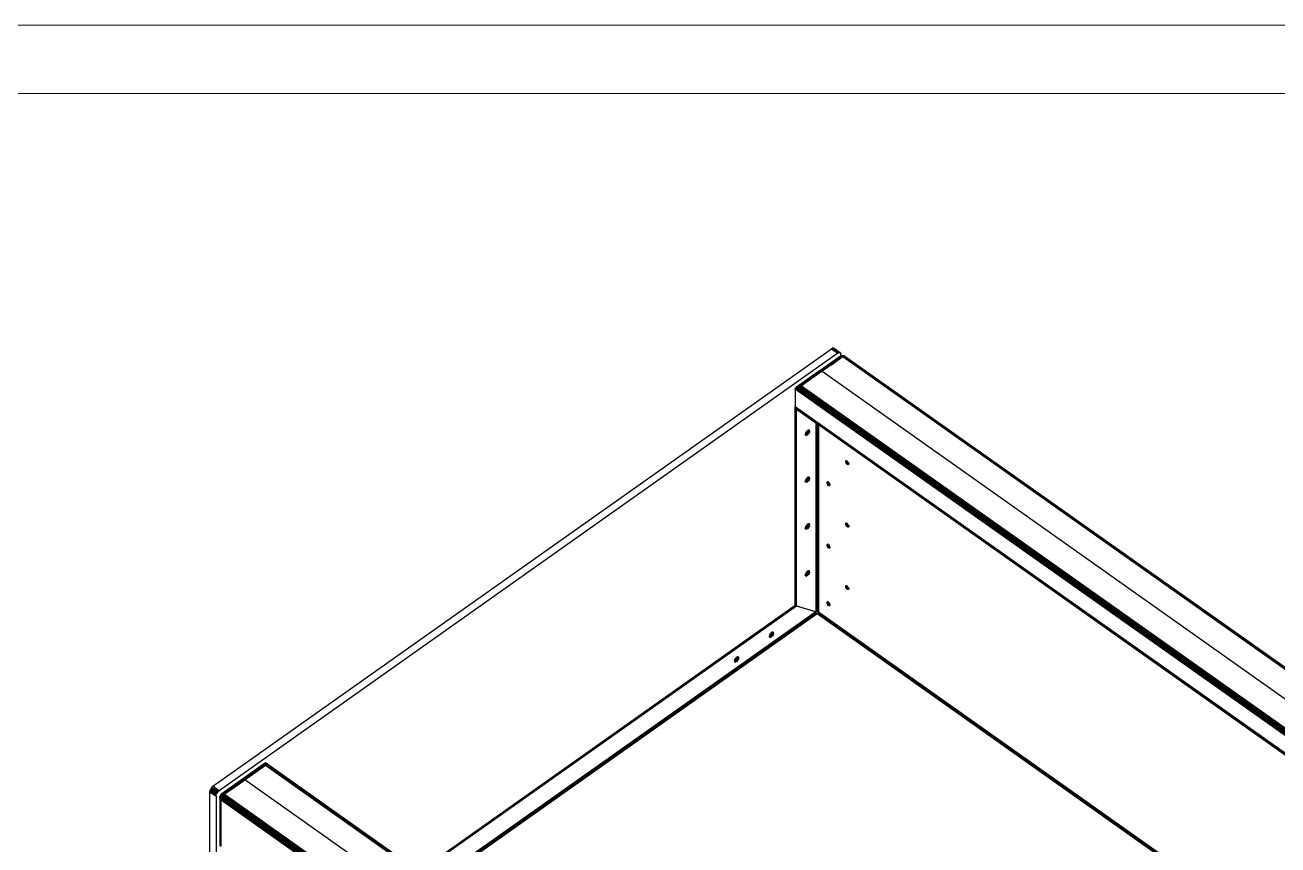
# Model space of a CAD drawing. Header units: inches. Extents: x 12 to 4609, y 5 to 3256.
# Drawn here: x 2310 to 3728, y 2328 to 3256 of the extents above; entities that cross this region are included whole.
import ezdxf

# ---------------------------------------------------------------- set-up
doc = ezdxf.new("R2010")
doc.units = ezdxf.units.IN
doc.header["$MEASUREMENT"] = 0
doc.layers.add('tabelka', color=155, linetype='Continuous')

msp = doc.modelspace()

# ---------------------------------------------------------------- linework, layer by layer
for p, q in [((2523.1, 2394.6), (3223.1, 2889.6)), ((3230.2, 2884.6), (2530.2, 2389.6)), ((3209.5, 2864.5), (3232.9, 2881)), ((3233.9, 2881.3), (3210, 2864.8)), ((3233.5, 2881.3), (3210, 2864.8)), ((3210, 2864.8), (3232.9, 2881)), ((3210.8, 2864.8), (3233.9, 2881.3)), ((3234.4, 2881.3), (3210.8, 2864.8)), ((3234.9, 2881.1), (3210.8, 2864.8)), ((3211.6, 2864.6), (3234.9, 2881.1)), ((3235.4, 2880.9), (3211.6, 2864.6)), ((3224.2, 2890.2), (3223.1, 2889.6)), ((3223.1, 2889.6), (3230.2, 2884.6)), ((3225.2, 2890.3), (3224.2, 2890.2)), ((3231.3, 2885.2), (3224.2, 2890.2)), ((3224.2, 2872.3), (3235.4, 2880.9)), ((3235.9, 2880.6), (3224.2, 2872.3)), ((3226, 2890.1), (3225.2, 2890.3)), ((3232.3, 2885.3), (3225.2, 2890.3)), ((3233.1, 2885.1), (3226, 2890.1)), ((3230.2, 2884.6), (3231.3, 2885.2)), ((3231.3, 2885.2), (3232.3, 2885.3)), ((3232.3, 2885.3), (3233.1, 2885.1)), ((3232.9, 2881), (3233.2, 2881.2)), ((3233.1, 2885.1), (3233.6, 2884.5)), ((3233.2, 2881.2), (3233.3, 2881.3)), ((3233.2, 2881.2), (3233.5, 2881.3)), ((3233.2, 2881.2), (3233.2, 2881.2)), ((3233.3, 2881.3), (3233.4, 2881.3)), ((3233.4, 2881.3), (3233.7, 2881.5)), ((3233.4, 2881.3), (3233.7, 2881.4)), ((3233.5, 2881.3), (3233.7, 2881.4)), ((3233.5, 2881.3), (3233.7, 2881.4)), ((3233.5, 2881.3), (3233.7, 2881.3)), ((3233.6, 2884.5), (3233.7, 2883.5)), ((3233.7, 2881.5), (3233.7, 2883.5)), ((3233.7, 2881.5), (3234, 2881.6)), ((3233.7, 2881.5), (3233.8, 2881.6)), ((3233.7, 2881.4), (3233.7, 2881.5)), ((3233.7, 2881.4), (3233.7, 2881.5)), ((3233.7, 2881.5), (3234, 2881.5)), ((3233.7, 2881.5), (3233.7, 2881.4)), ((3233.7, 2881.4), (3234, 2881.5)), ((3233.7, 2881.3), (3233.7, 2881.4)), ((3233.7, 2881.3), (3233.8, 2881.3)), ((3233.8, 2881.6), (3234.3, 2881.8)), ((3233.8, 2881.6), (3234, 2881.6)), ((3233.8, 2881.3), (3234, 2881.5)), ((3233.8, 2881.3), (3233.9, 2881.3)), ((3233.9, 2881.3), (3234.2, 2881.5)), ((3234.2, 2881.4), (3233.9, 2881.3)), ((3233.9, 2881.3), (3234.1, 2881.3)), ((3234, 2881.6), (3234.4, 2881.7)), ((3234, 2881.5), (3234.4, 2881.7)), ((3234, 2881.5), (3234.2, 2881.5)), ((3234, 2881.5), (3234, 2881.5)), ((3234.1, 2881.3), (3234.2, 2881.4)), ((3234.1, 2881.3), (3234.4, 2881.3)), ((3234.2, 2881.5), (3234.5, 2881.7)), ((3234.4, 2881.4), (3234.2, 2881.4)), ((3234.3, 2881.8), (3235, 2881.9)), ((3234.4, 2881.7), (3234.5, 2881.7)), ((3235.1, 2881.6), (3234.4, 2881.4)), ((3234.4, 2881.4), (3234.6, 2881.3)), ((3234.4, 2881.3), (3234.6, 2881.3)), ((3234.4, 2881.3), (3234.7, 2881.2)), ((3234.5, 2881.7), (3235, 2881.9)), ((3234.5, 2881.7), (3235.1, 2881.6)), ((3234.6, 2881.4), (3235.1, 2881.6)), ((3234.6, 2881.4), (3235.1, 2881.5)), ((3234.6, 2881.3), (3234.6, 2881.4)), ((3234.6, 2881.3), (3234.7, 2881.2)), ((3234.7, 2881.2), (3234.8, 2881.1)), ((3234.8, 2881.1), (3234.9, 2881.2)), ((3234.8, 2881.1), (3234.9, 2881.1)), ((3234.9, 2881.2), (3235.1, 2881.5)), ((3234.9, 2881.1), (3235.7, 2881.3)), ((3234.9, 2881.1), (3234.9, 2881.2)), ((3234.9, 2881.1), (3235.3, 2880.9)), ((3235, 2881.9), (3235.5, 2882)), ((3235, 2881.9), (3235.8, 2881.9)), ((3235.1, 2881.6), (3235.8, 2881.9)), ((3235.1, 2881.6), (3235.8, 2881.4)), ((3235.1, 2881.5), (3235.1, 2881.6)), ((3235.4, 2880.9), (3235.3, 2880.9)), ((3235.3, 2880.9), (3235.4, 2880.9)), ((3235.7, 2881.2), (3235.4, 2880.9)), ((3235.4, 2880.9), (3236.4, 2880.9)), ((3235.4, 2880.9), (3235.9, 2880.6)), ((3235.4, 2880.9), (3235.4, 2880.9)), ((3235.5, 2882), (3236.3, 2882)), ((3235.7, 2881.3), (3235.8, 2881.4)), ((3235.8, 2881.4), (3235.7, 2881.2)), ((3235.7, 2881.3), (3235.7, 2881.2)), ((3235.8, 2881.9), (3236.3, 2882)), ((3235.8, 2881.9), (3236.5, 2881.6)), ((3235.8, 2881.4), (3236.5, 2881.6)), ((3235.8, 2881.4), (3236.7, 2881.1)), ((3235.8, 2881.4), (3236.2, 2881)), ((3236.4, 2880.9), (3235.9, 2880.6)), ((3917.9, 2398.3), (3235.9, 2880.6)), ((3236.7, 2881), (3236.2, 2881)), ((3236.2, 2881), (3236.4, 2880.9)), ((3236.3, 2882), (3236.8, 2881.9)), ((3236.3, 2882), (3237.1, 2881.8)), ((3236.7, 2881), (3236.4, 2880.9)), ((3236.4, 2880.9), (3918.4, 2398.6)), ((3236.5, 2881.6), (3237.1, 2881.8)), ((3236.5, 2881.6), (3237.3, 2881.3)), ((3236.5, 2881.6), (3236.9, 2881.1)), ((3236.7, 2881.1), (3236.8, 2881.1)), ((3236.7, 2881.1), (3236.9, 2881.1)), ((3236.8, 2881.1), (3236.7, 2881)), ((3236.8, 2881.9), (3237.6, 2881.7)), ((3236.9, 2881.1), (3236.8, 2881.1)), ((3237.3, 2881.3), (3236.9, 2881.1)), ((3918.9, 2398.9), (3236.9, 2881.1)), ((3237.1, 2881.8), (3237.6, 2881.7)), ((3237.1, 2881.8), (3237.1, 2881.7)), ((3237.1, 2881.7), (3237.2, 2881.7)), ((3237.3, 2881.4), (3237.1, 2881.7)), ((3237.2, 2881.7), (3237.3, 2881.6)), ((3237.3, 2881.6), (3237.5, 2881.4)), ((3237.3, 2881.6), (3237.8, 2881.3)), ((3237.3, 2881.4), (3237.5, 2881.4)), ((3237.3, 2881.3), (3237.3, 2881.4)), ((3237.3, 2881.3), (3919.3, 2399)), ((3237.5, 2881.3), (3237.3, 2881.3)), ((3237.5, 2881.4), (3237.5, 2881.3)), ((3237.5, 2881.4), (3237.6, 2881.3)), ((3237.6, 2881.3), (3237.5, 2881.3)), ((3237.6, 2881.7), (3238.1, 2881.5)), ((3237.8, 2881.3), (3237.6, 2881.7)), ((3238.2, 2881.3), (3237.6, 2881.7)), ((3237.8, 2881.3), (3237.6, 2881.3)), ((3238.2, 2881.3), (3237.8, 2881.3)), ((3237.8, 2881.3), (3919.8, 2399.1)), ((3238.1, 2881.5), (3238.5, 2881.2)), ((3238.5, 2881.2), (3238.2, 2881.3)), ((3238.2, 2881.3), (3920.2, 2399.1)), ((3238.8, 2881), (3238.5, 2881.2)), ((3238.8, 2881), (3920.5, 2399)), ((3183.7, 2846.2), (3210, 2864.8)), ((3209.5, 2864.5), (3183.7, 2846.2)), ((3184.1, 2846.5), (3210, 2864.8)), ((3210, 2864.8), (3184.6, 2846.7)), ((3185, 2846.9), (3210, 2864.8)), ((3210.8, 2864.8), (3185, 2846.9)), ((3185.5, 2847), (3210.8, 2864.8)), ((3186.4, 2847.3), (3210.8, 2864.8)), ((3211.6, 2864.6), (3186.4, 2847.3)), ((3187.3, 2847.4), (3211.6, 2864.6)), ((3188.3, 2847.5), (3211.6, 2864.6)), ((3209.5, 2864.5), (3210, 2864.8)), ((3210, 2864.8), (3210.8, 2864.8)), ((3210.8, 2864.8), (3211.6, 2864.6)), ((3224.2, 2872.3), (3211.6, 2864.6)), ((3211.6, 2864.6), (3212.5, 2864.1)), ((3224.2, 2872.3), (3212.5, 2864.1)), ((3212.5, 2864.1), (3188.3, 2847.5)), ((3212.5, 2864.1), (3189.2, 2847.6)), ((3212.5, 2864.1), (3894.5, 2381.8)), ((3182.1, 2844.3), (3182.2, 2844.6)), ((3182.1, 2844), (3182.1, 2844.3)), ((3182.1, 2844.3), (3870.7, 2357.4)), ((3870.5, 2357.3), (3182.1, 2844)), ((3182.1, 2844), (3182.1, 2824.2)), ((3182.2, 2844.6), (3182.3, 2844.8)), ((3182.2, 2844.6), (3870.9, 2357.6)), ((3182.3, 2844.8), (3182.4, 2845)), ((3182.3, 2844.8), (3871.1, 2357.7)), ((3182.4, 2845), (3182.5, 2845.1)), ((3182.4, 2845), (3871.2, 2357.9)), ((3182.5, 2845.1), (3182.6, 2845.3)), ((3182.5, 2845.1), (3871.2, 2358.1)), ((3182.6, 2845.3), (3182.8, 2845.5)), ((3182.6, 2845.3), (3871.2, 2358.3)), ((3182.8, 2845.5), (3183, 2845.7)), ((3182.8, 2845.5), (3871.2, 2358.7)), ((3183, 2845.7), (3183.2, 2845.9)), ((3183, 2845.7), (3871.2, 2359.1)), ((3183.2, 2845.9), (3183.4, 2846.1)), ((3871.2, 2359.4), (3183.2, 2845.9)), ((3183.4, 2846.1), (3183.7, 2846.2)), ((3183.4, 2846.1), (3871.2, 2359.8)), ((3183.7, 2846.2), (3184.1, 2846.5)), ((3183.7, 2846.2), (3871.2, 2360.1)), ((3184.1, 2846.5), (3184.6, 2846.7)), ((3184.1, 2846.5), (3871.2, 2360.6)), ((3184.6, 2846.7), (3185, 2846.9)), ((3184.6, 2846.7), (3871.2, 2361.2)), ((3185, 2846.9), (3185.5, 2847)), ((3185, 2846.9), (3871.2, 2361.7)), ((3185.5, 2847), (3186.4, 2847.3)), ((3185.5, 2847), (3871.2, 2362.2)), ((3186.4, 2847.3), (3187.3, 2847.4)), ((3186.4, 2847.3), (3871.2, 2363.1)), ((3187.3, 2847.4), (3188.3, 2847.5)), ((3187.3, 2847.4), (3871.2, 2363.9)), ((3188.3, 2847.5), (3189.2, 2847.6)), ((3871.2, 2364.6), (3188.3, 2847.5)), ((3189.2, 2847.6), (3871.2, 2365.3)), ((3182.1, 2824.2), (3856.5, 2347.4)), ((3182.1, 2823.9), (3182.1, 2824.2)), ((3856.3, 2347.3), (3182.1, 2823.9)), ((3182.2, 2823.7), (3182.1, 2823.9)), ((3182.1, 2822.3), (3182.1, 2823.7)), ((3182.1, 2823.7), (3182.2, 2823.7)), ((3182.2, 2823.6), (3182.1, 2823.7)), ((3182.1, 2822.3), (3182.2, 2822.2)), ((3182.1, 2599.7), (3182.1, 2822.2)), ((3183.5, 2821.2), (3182.1, 2822.2)), ((3182.1, 2822.2), (3182.2, 2822.2)), ((3182.2, 2823.7), (3856.1, 2347.1)), ((3182.2, 2823.7), (3182.2, 2823.7)), ((3182.2, 2823.6), (3182.2, 2823.7)), ((3182.3, 2823.5), (3182.2, 2823.6)), ((3182.2, 2822.2), (3183.6, 2821.2)), ((3182.4, 2823.3), (3182.3, 2823.5)), ((3182.3, 2823.5), (3856, 2347.1)), ((3182.5, 2823.1), (3182.4, 2823.3)), ((3182.4, 2823.3), (3855.9, 2347)), ((3182.6, 2823), (3182.5, 2823.1)), ((3182.5, 2823.1), (3855.9, 2347)), ((3182.8, 2822.7), (3182.6, 2823)), ((3855.8, 2346.9), (3182.6, 2823)), ((3183, 2822.5), (3182.8, 2822.7)), ((3855.7, 2346.9), (3182.8, 2822.7)), ((3183.2, 2822.3), (3183, 2822.5)), ((3183.4, 2822.2), (3183.2, 2822.3)), ((3183.6, 2822), (3183.4, 2822.2)), ((3855.7, 2346.8), (3183.6, 2822)), ((3183.6, 2822), (3855.7, 2346.8)), ((3183.5, 2598.7), (3183.5, 2821.2)), ((3183.6, 2821.2), (3183.5, 2821.2)), ((3183.6, 2821.2), (3205.5, 2805.8)), ((3193.6, 2793.8), (3193.4, 2792.8)), ((3194, 2794.8), (3193.6, 2793.8)), ((3194.7, 2795.9), (3194, 2794.8)), ((3194.1, 2792.9), (3194.9, 2793.5)), ((3195.5, 2796.7), (3194.7, 2795.9)), ((3194.9, 2793.5), (3195.7, 2794.3)), ((3194.9, 2793.5), (3196.3, 2792.5)), ((3196.3, 2797.3), (3195.5, 2796.7)), ((3195.7, 2794.3), (3196.4, 2795.3)), ((3195.7, 2794.3), (3197.1, 2793.3)), ((3196.9, 2797.5), (3196.3, 2797.3)), ((3196.4, 2795.3), (3196.8, 2796.4)), ((3197.8, 2794.3), (3196.4, 2795.3)), ((3196.8, 2796.4), (3197, 2797.3)), ((3198.2, 2795.4), (3196.8, 2796.4)), ((3197.1, 2797.6), (3196.9, 2797.5)), ((3197, 2797.3), (3196.9, 2797.5)), ((3197, 2797.3), (3198.4, 2796.3)), ((3197.6, 2797.6), (3197.1, 2797.6)), ((3197.8, 2794.3), (3197.1, 2793.3)), ((3197.6, 2797.6), (3198.2, 2797.1)), ((3197.8, 2797.5), (3197.6, 2797.6)), ((3198.2, 2797.1), (3197.8, 2797.5)), ((3198.2, 2795.4), (3197.8, 2794.3)), ((3198.4, 2796.3), (3198.2, 2797.1)), ((3198.4, 2796.3), (3198.2, 2795.4)), ((3205.5, 2805.8), (3205.5, 2593.8)), ((3205.5, 2805.8), (3205.8, 2805.6)), ((3205.8, 2805.6), (3205.8, 2593.9)), ((3205.8, 2805.6), (3206.1, 2805.3)), ((3206.1, 2594), (3206.1, 2805.3)), ((3206.1, 2805.3), (3206.5, 2805)), ((3206.5, 2805), (3206.5, 2594)), ((3206.5, 2805), (3206.9, 2804.8)), ((3206.9, 2804.8), (3206.9, 2594)), ((3206.9, 2804.8), (3207.3, 2804.5)), ((3207.3, 2594), (3207.3, 2804.5)), ((3207.3, 2804.5), (3207.6, 2804.2)), ((3207.6, 2804.2), (3207.6, 2593.9)), ((3207.6, 2804.2), (3208, 2804)), ((3208, 2593.9), (3208, 2804)), ((3208, 2804), (3208.3, 2803.8)), ((3208.3, 2803.8), (3855.1, 2346.4)), ((3208.3, 2803.8), (3208.3, 2593.8)), ((3193.5, 2792.6), (3193.4, 2792.8)), ((3193.5, 2792.6), (3194.1, 2792.9)), ((3193.5, 2792.4), (3193.5, 2792.6)), ((3193.5, 2792.4), (3194.7, 2791.6)), ((3193.6, 2792.1), (3193.5, 2792.4)), ((3194, 2791.7), (3193.6, 2792.1)), ((3194.7, 2791.6), (3194, 2791.7)), ((3194.1, 2792.9), (3195.5, 2791.9)), ((3195.5, 2791.9), (3194.7, 2791.6)), ((3196.3, 2792.5), (3195.5, 2791.9)), ((3197.1, 2793.3), (3196.3, 2792.5)), ((3239.8, 2762.9), (3239, 2762.4)), ((3239.4, 2762.9), (3239, 2762.4)), ((3240.4, 2762.6), (3239, 2761.6)), ((3239, 2762.4), (3239, 2761.6)), ((3239, 2761.6), (3239.4, 2760.6)), ((3239.8, 2762.9), (3239.4, 2762.9)), ((3239.4, 2760.6), (3240.8, 2761.6)), ((3239.4, 2760.6), (3240, 2759.6)), ((3240, 2763), (3239.8, 2762.9)), ((3240.4, 2762.8), (3240, 2763)), ((3240, 2759.6), (3241.4, 2760.6)), ((3240, 2759.6), (3240.8, 2758.9)), ((3240.4, 2762.6), (3240.4, 2762.8)), ((3240.8, 2762.6), (3240.4, 2762.8)), ((3240.8, 2761.6), (3240.4, 2762.6)), ((3240.8, 2762.6), (3241.6, 2761.8)), ((3241.4, 2760.6), (3240.8, 2761.6)), ((3240.8, 2758.9), (3242.2, 2759.9)), ((3241.6, 2758.5), (3240.8, 2758.9)), ((3241.4, 2760.6), (3242.2, 2759.9)), ((3241.6, 2761.8), (3242.2, 2760.9)), ((3242.6, 2759.2), (3241.6, 2758.5)), ((3242.2, 2758.6), (3241.6, 2758.5)), ((3242.2, 2760.9), (3242.6, 2759.9)), ((3242.2, 2759.9), (3242.6, 2759.7)), ((3242.6, 2759.1), (3242.2, 2758.6)), ((3242.6, 2759.9), (3242.6, 2759.7)), ((3242.6, 2759.7), (3242.6, 2759.2)), ((3242.6, 2759.2), (3242.6, 2759.1)), ((3193.6, 2740.8), (3193.4, 2739.8)), ((3193.5, 2739.6), (3193.4, 2739.8)), ((3193.5, 2739.6), (3194.1, 2739.8)), ((3193.5, 2739.4), (3193.5, 2739.6)), ((3193.5, 2739.4), (3194.7, 2738.6)), ((3193.6, 2739.1), (3193.5, 2739.4)), ((3194, 2741.8), (3193.6, 2740.8)), ((3194, 2738.7), (3193.6, 2739.1)), ((3194.7, 2742.9), (3194, 2741.8)), ((3194.7, 2738.6), (3194, 2738.7)), ((3194.1, 2739.8), (3194.9, 2740.4)), ((3194.1, 2739.8), (3195.5, 2738.8)), ((3195.5, 2743.7), (3194.7, 2742.9)), ((3195.5, 2738.8), (3194.7, 2738.6)), ((3194.9, 2740.4), (3195.7, 2741.3)), ((3194.9, 2740.4), (3196.3, 2739.4)), ((3196.3, 2744.3), (3195.5, 2743.7)), ((3196.3, 2739.4), (3195.5, 2738.8)), ((3195.7, 2741.3), (3196.4, 2742.3)), ((3195.7, 2741.3), (3197.1, 2740.3)), ((3196.9, 2744.5), (3196.3, 2744.3)), ((3197.1, 2740.3), (3196.3, 2739.4)), ((3196.4, 2742.3), (3196.8, 2743.4)), ((3197.8, 2741.3), (3196.4, 2742.3)), ((3196.8, 2743.4), (3197, 2744.3)), ((3198.2, 2742.4), (3196.8, 2743.4)), ((3197.1, 2744.6), (3196.9, 2744.5)), ((3197, 2744.3), (3196.9, 2744.5)), ((3197, 2744.3), (3198.4, 2743.3)), ((3197.6, 2744.5), (3197.1, 2744.6)), ((3197.8, 2741.3), (3197.1, 2740.3)), ((3197.6, 2744.5), (3198.2, 2744.1)), ((3197.8, 2744.5), (3197.6, 2744.5)), ((3198.2, 2744.1), (3197.8, 2744.5)), ((3198.2, 2742.4), (3197.8, 2741.3)), ((3198.4, 2743.3), (3198.2, 2744.1)), ((3198.4, 2743.3), (3198.2, 2742.4)), ((3218.5, 2739), (3217.8, 2738.5)), ((3218.2, 2739), (3217.8, 2738.5)), ((3219.2, 2738.7), (3217.8, 2737.7)), ((3217.8, 2738.5), (3217.8, 2737.7)), ((3217.8, 2737.7), (3218.2, 2736.7)), ((3218.5, 2739), (3218.2, 2739)), ((3218.2, 2736.7), (3219.6, 2737.7)), ((3218.2, 2736.7), (3218.8, 2735.8)), ((3218.8, 2739.1), (3218.5, 2739)), ((3219.2, 2738.9), (3218.8, 2739.1)), ((3218.8, 2735.8), (3220.2, 2736.8)), ((3219.2, 2738.7), (3219.2, 2738.9)), ((3219.6, 2738.7), (3219.2, 2738.9)), ((3219.6, 2737.7), (3219.2, 2738.7)), ((3219.6, 2738.7), (3220.4, 2737.9)), ((3220.2, 2736.8), (3219.6, 2737.7)), ((3220.2, 2736.8), (3221, 2736)), ((3220.4, 2737.9), (3221, 2737)), ((3221, 2737), (3221.4, 2736)), ((3218.8, 2735.8), (3219.6, 2735)), ((3219.6, 2735), (3221, 2736)), ((3220.4, 2734.6), (3219.6, 2735)), ((3221.4, 2735.3), (3220.4, 2734.6)), ((3221, 2734.7), (3220.4, 2734.6)), ((3221, 2736), (3221.4, 2735.8)), ((3221.4, 2735.2), (3221, 2734.7)), ((3221.4, 2736), (3221.4, 2735.8)), ((3221.4, 2735.8), (3221.4, 2735.3)), ((3221.4, 2735.3), (3221.4, 2735.2)), ((3193.6, 2687.8), (3193.4, 2686.8)), ((3193.5, 2686.6), (3193.4, 2686.8)), ((3193.5, 2686.6), (3194.1, 2686.8)), ((3193.5, 2686.4), (3193.5, 2686.6)), ((3193.5, 2686.4), (3194.7, 2685.6)), ((3193.6, 2686.1), (3193.5, 2686.4)), ((3194, 2688.8), (3193.6, 2687.8)), ((3194, 2685.6), (3193.6, 2686.1)), ((3194.7, 2689.8), (3194, 2688.8)), ((3194.7, 2685.6), (3194, 2685.6)), ((3194.1, 2686.8), (3194.9, 2687.4)), ((3194.1, 2686.8), (3195.5, 2685.8)), ((3195.5, 2690.7), (3194.7, 2689.8)), ((3195.5, 2685.8), (3194.7, 2685.6)), ((3194.9, 2687.4), (3195.7, 2688.3)), ((3194.9, 2687.4), (3196.3, 2686.4)), ((3195.5, 2691.9), (3195.6, 2691.9)), ((3196.3, 2691.3), (3195.5, 2690.7)), ((3196.3, 2686.4), (3195.5, 2685.8)), ((3195.7, 2688.3), (3196.4, 2689.3)), ((3195.7, 2688.3), (3197.1, 2687.3)), ((3196.9, 2691.5), (3196.3, 2691.3)), ((3197.1, 2687.3), (3196.3, 2686.4)), ((3196.4, 2689.3), (3196.8, 2690.4)), ((3197.8, 2688.3), (3196.4, 2689.3)), ((3196.8, 2690.4), (3197, 2691.3)), ((3198.2, 2689.4), (3196.8, 2690.4)), ((3197.1, 2691.6), (3196.9, 2691.5)), ((3197, 2691.3), (3196.9, 2691.5)), ((3197, 2691.3), (3198.4, 2690.3)), ((3197.6, 2691.5), (3197.1, 2691.6)), ((3197.8, 2688.3), (3197.1, 2687.3)), ((3197.6, 2691.5), (3198.2, 2691.1)), ((3197.8, 2691.5), (3197.6, 2691.5)), ((3198.2, 2691.1), (3197.8, 2691.5)), ((3198.2, 2689.4), (3197.8, 2688.3)), ((3198.4, 2690.3), (3198.2, 2691.1)), ((3198.4, 2690.3), (3198.2, 2689.4)), ((3239.8, 2692.2), (3239, 2691.7)), ((3239.4, 2692.2), (3239, 2691.7)), ((3240.4, 2691.9), (3239, 2690.9)), ((3239, 2691.7), (3239, 2690.9)), ((3239, 2690.9), (3239.4, 2689.9)), ((3239.8, 2692.2), (3239.4, 2692.2)), ((3239.4, 2689.9), (3240.8, 2690.9)), ((3239.4, 2689.9), (3240, 2688.9)), ((3240, 2692.2), (3239.8, 2692.2)), ((3240.4, 2692), (3240, 2692.2)), ((3240, 2688.9), (3241.4, 2689.9)), ((3240, 2688.9), (3240.8, 2688.2)), ((3240.4, 2691.9), (3240.4, 2692)), ((3240.8, 2691.9), (3240.4, 2692)), ((3240.8, 2690.9), (3240.4, 2691.9)), ((3240.8, 2691.9), (3241.6, 2691.1)), ((3241.4, 2689.9), (3240.8, 2690.9)), ((3240.8, 2688.2), (3242.2, 2689.2)), ((3241.6, 2687.8), (3240.8, 2688.2)), ((3241.4, 2689.9), (3242.2, 2689.2)), ((3241.6, 2691.1), (3242.2, 2690.2)), ((3242.6, 2688.5), (3241.6, 2687.8)), ((3242.2, 2687.9), (3241.6, 2687.8)), ((3242.2, 2690.2), (3242.6, 2689.2)), ((3242.2, 2689.2), (3242.6, 2689)), ((3242.6, 2688.3), (3242.2, 2687.9)), ((3242.6, 2689.2), (3242.6, 2689)), ((3242.6, 2689), (3242.6, 2688.5)), ((3242.6, 2688.5), (3242.6, 2688.3)), ((3218.5, 2668.3), (3217.8, 2667.8)), ((3218.2, 2668.3), (3217.8, 2667.8)), ((3219.2, 2668), (3217.8, 2667)), ((3217.8, 2667.8), (3217.8, 2667)), ((3217.8, 2667), (3218.2, 2666)), ((3218.5, 2668.3), (3218.2, 2668.3)), ((3218.2, 2666), (3219.6, 2667)), ((3218.2, 2666), (3218.8, 2665)), ((3218.8, 2668.4), (3218.5, 2668.3)), ((3219.2, 2668.2), (3218.8, 2668.4)), ((3218.8, 2665), (3220.2, 2666)), ((3219.2, 2668), (3219.2, 2668.2)), ((3219.6, 2668), (3219.2, 2668.2)), ((3219.6, 2667), (3219.2, 2668)), ((3219.6, 2668), (3220.4, 2667.2)), ((3220.2, 2666), (3219.6, 2667)), ((3220.2, 2666), (3221, 2665.3)), ((3220.4, 2667.2), (3221, 2666.3)), ((3221, 2666.3), (3221.4, 2665.3)), ((3218.8, 2665), (3219.6, 2664.3)), ((3219.6, 2664.3), (3221, 2665.3)), ((3220.4, 2663.9), (3219.6, 2664.3)), ((3221.4, 2664.6), (3220.4, 2663.9)), ((3221, 2664), (3220.4, 2663.9)), ((3221, 2665.3), (3221.4, 2665.1)), ((3221.4, 2664.5), (3221, 2664)), ((3221.4, 2665.3), (3221.4, 2665.1)), ((3221.4, 2665.1), (3221.4, 2664.6)), ((3221.4, 2664.6), (3221.4, 2664.5)), ((3195.5, 2637.7), (3194.7, 2636.8)), ((3196.3, 2638.3), (3195.5, 2637.7)), ((3196.9, 2638.5), (3196.3, 2638.3)), ((3196.4, 2636.3), (3196.8, 2637.4)), ((3196.8, 2637.4), (3197, 2638.3)), ((3198.2, 2636.4), (3196.8, 2637.4)), ((3197.1, 2638.6), (3196.9, 2638.5)), ((3197, 2638.3), (3196.9, 2638.5)), ((3197, 2638.3), (3198.4, 2637.3)), ((3197.6, 2638.5), (3197.1, 2638.6)), ((3197.6, 2638.5), (3198.2, 2638.1)), ((3197.8, 2638.5), (3197.6, 2638.5)), ((3198.2, 2638.1), (3197.8, 2638.5)), ((3198.4, 2637.3), (3198.2, 2638.1)), ((3193.6, 2634.8), (3193.4, 2633.8)), ((3193.5, 2633.6), (3193.4, 2633.8)), ((3193.5, 2633.6), (3194.1, 2633.8)), ((3193.5, 2633.4), (3193.5, 2633.6)), ((3193.5, 2633.4), (3194.7, 2632.5)), ((3193.6, 2633.1), (3193.5, 2633.4)), ((3194, 2635.8), (3193.6, 2634.8)), ((3194, 2632.6), (3193.6, 2633.1)), ((3194.7, 2636.8), (3194, 2635.8)), ((3194.7, 2632.5), (3194, 2632.6)), ((3194.1, 2633.8), (3194.9, 2634.4)), ((3194.1, 2633.8), (3195.5, 2632.8)), ((3195.5, 2632.8), (3194.7, 2632.5)), ((3194.9, 2634.4), (3195.7, 2635.3)), ((3194.9, 2634.4), (3196.3, 2633.4)), ((3196.3, 2633.4), (3195.5, 2632.8)), ((3195.7, 2635.3), (3196.4, 2636.3)), ((3195.7, 2635.3), (3197.1, 2634.3)), ((3197.1, 2634.3), (3196.3, 2633.4)), ((3197.8, 2635.3), (3196.4, 2636.3)), ((3197.8, 2635.3), (3197.1, 2634.3)), ((3198.2, 2636.4), (3197.8, 2635.3)), ((3198.4, 2637.3), (3198.2, 2636.4)), ((3239.8, 2621.5), (3239, 2621)), ((3239.4, 2621.5), (3239, 2621)), ((3240.4, 2621.2), (3239, 2620.2)), ((3239, 2621), (3239, 2620.2)), ((3239, 2620.2), (3239.4, 2619.2)), ((3239.8, 2621.5), (3239.4, 2621.5)), ((3239.4, 2619.2), (3240.8, 2620.2)), ((3239.4, 2619.2), (3240, 2618.2)), ((3240, 2621.5), (3239.8, 2621.5)), ((3240.4, 2621.3), (3240, 2621.5)), ((3240, 2618.2), (3241.4, 2619.2)), ((3240, 2618.2), (3240.8, 2617.5)), ((3240.4, 2621.2), (3240.4, 2621.3)), ((3240.8, 2621.2), (3240.4, 2621.3)), ((3240.8, 2620.2), (3240.4, 2621.2)), ((3240.8, 2621.2), (3241.6, 2620.4)), ((3241.4, 2619.2), (3240.8, 2620.2)), ((3240.8, 2617.5), (3242.2, 2618.5)), ((3241.6, 2617.1), (3240.8, 2617.5)), ((3241.4, 2619.2), (3242.2, 2618.5)), ((3241.6, 2620.4), (3242.2, 2619.4)), ((3242.6, 2617.8), (3241.6, 2617.1)), ((3242.2, 2617.2), (3241.6, 2617.1)), ((3242.2, 2619.4), (3242.6, 2618.5)), ((3242.2, 2618.5), (3242.6, 2618.3)), ((3242.6, 2617.6), (3242.2, 2617.2)), ((3242.6, 2618.5), (3242.6, 2618.3)), ((3242.6, 2618.3), (3242.6, 2617.8)), ((3242.6, 2617.8), (3242.6, 2617.6)), ((2756.2, 2298.3), (3182, 2599.4)), ((3183.4, 2598.4), (2757.6, 2297.3)), ((3182, 2599.4), (3182.7, 2599.2)), ((3183.4, 2598.4), (3182, 2599.4)), ((3182.1, 2599.7), (3182.7, 2599.2)), ((3182.7, 2599.2), (3183.5, 2598.7)), ((3205.3, 2592), (3183.4, 2598.4)), ((3183.5, 2598.7), (3204.7, 2592.4)), ((3218.5, 2603.3), (3217.8, 2602.8)), ((3218.2, 2603.2), (3217.8, 2602.8)), ((3219.2, 2602.9), (3217.8, 2601.9)), ((3217.8, 2602.8), (3217.8, 2601.9)), ((3217.8, 2601.9), (3218.2, 2601)), ((3218.5, 2603.3), (3218.2, 2603.2)), ((3218.2, 2601), (3219.6, 2602)), ((3218.2, 2601), (3218.8, 2600)), ((3218.8, 2603.3), (3218.5, 2603.3)), ((3219.2, 2603.1), (3218.8, 2603.3)), ((3218.8, 2600), (3220.2, 2601)), ((3218.8, 2600), (3219.6, 2599.2)), ((3219.2, 2602.9), (3219.2, 2603.1)), ((3219.6, 2602.9), (3219.2, 2603.1)), ((3219.6, 2602), (3219.2, 2602.9)), ((3219.6, 2602.9), (3220.4, 2602.2)), ((3220.2, 2601), (3219.6, 2602)), ((3219.6, 2599.2), (3221, 2600.2)), ((3220.4, 2598.9), (3219.6, 2599.2)), ((3220.2, 2601), (3221, 2600.2)), ((3220.4, 2602.2), (3221, 2601.2)), ((3221.4, 2599.6), (3220.4, 2598.9)), ((3221, 2598.9), (3220.4, 2598.9)), ((3221, 2601.2), (3221.4, 2600.2)), ((3221, 2600.2), (3221.4, 2600.1)), ((3221.4, 2599.4), (3221, 2598.9)), ((3221.4, 2600.2), (3221.4, 2600.1)), ((3221.4, 2600.1), (3221.4, 2599.6)), ((3221.4, 2599.6), (3221.4, 2599.4)), ((3205.3, 2592), (2773.1, 2286.4)), ((3205.4, 2591.7), (2773.3, 2286.2)), ((2773.6, 2286), (3205.5, 2591.4)), ((3205.6, 2591.1), (2773.9, 2285.8)), ((3205.8, 2590.8), (2774.2, 2285.6)), ((2774.5, 2285.3), (3206, 2590.5)), ((2774.9, 2285.1), (3206.3, 2590.2)), ((3206.6, 2589.9), (2775.2, 2284.9)), ((3206.9, 2589.7), (2775.5, 2284.7)), ((3204.7, 2592.4), (3205.3, 2592)), ((3204.7, 2592.4), (3205.5, 2592.2)), ((3205.4, 2591.7), (3205.3, 2592)), ((3205.5, 2591.4), (3205.4, 2591.7)), ((3205.5, 2593.8), (3205.8, 2593.9)), ((3205.5, 2593.8), (3205.5, 2593.7)), ((3205.8, 2593.4), (3205.5, 2593.7)), ((3205.5, 2593.7), (3205.5, 2593.6)), ((3205.5, 2593.6), (3205.8, 2593.1)), ((3205.5, 2593.6), (3205.5, 2593)), ((3205.8, 2592.8), (3205.5, 2593)), ((3205.5, 2593), (3205.5, 2592.7)), ((3205.8, 2592.4), (3205.5, 2592.7)), ((3205.5, 2592.7), (3205.5, 2592.5)), ((3205.8, 2592.4), (3205.5, 2592.5)), ((3205.5, 2592.5), (3205.5, 2592.2)), ((3205.8, 2592.4), (3205.5, 2592.2)), ((3205.6, 2591.1), (3205.5, 2591.4)), ((3205.8, 2590.8), (3205.6, 2591.1)), ((3205.8, 2593.9), (3206.1, 2594)), ((3205.8, 2593.9), (3205.8, 2593.4)), ((3206.1, 2593), (3205.8, 2593.4)), ((3205.8, 2593.4), (3205.8, 2593.1)), ((3205.8, 2593.1), (3206.1, 2592.5)), ((3205.8, 2593.1), (3205.8, 2592.8)), ((3206.1, 2592.5), (3205.8, 2592.8)), ((3205.8, 2592.8), (3205.8, 2592.4)), ((3206.1, 2592.5), (3205.8, 2592.4)), ((3206, 2590.5), (3205.8, 2590.8)), ((3206.3, 2590.2), (3206, 2590.5)), ((3206.1, 2593.9), (3206.1, 2594)), ((3206.1, 2593.9), (3206.1, 2594)), ((3206.1, 2593.9), (3206.1, 2593.9)), ((3206.1, 2593), (3206.1, 2593.9)), ((3206.1, 2592.5), (3206.1, 2593)), ((3206.5, 2592.6), (3206.1, 2592.5)), ((3206.6, 2589.9), (3206.3, 2590.2)), ((3206.5, 2594), (3206.9, 2594)), ((3206.5, 2594), (3206.5, 2593.3)), ((3206.9, 2592.6), (3206.5, 2593.3)), ((3206.5, 2593.3), (3206.5, 2592.6)), ((3206.9, 2592.6), (3206.5, 2592.6)), ((3206.9, 2589.7), (3206.6, 2589.9)), ((3206.9, 2594), (3206.9, 2592.6)), ((3207.3, 2592.5), (3206.9, 2592.6)), ((3206.9, 2589.7), (3207.4, 2590.2)), ((3703, 2238.9), (3206.9, 2589.7)), ((3207.3, 2594), (3207.6, 2593.9)), ((3207.3, 2592.5), (3207.3, 2594)), ((3207.6, 2593.9), (3207.3, 2592.5)), ((3207.6, 2592.4), (3207.3, 2592.5)), ((3207.4, 2590.2), (3207.9, 2590.8)), ((3207.4, 2590.2), (3703.6, 2239.3)), ((3207.6, 2593.9), (3207.6, 2593.9)), ((3207.6, 2593.9), (3208, 2593.9)), ((3207.6, 2592.4), (3207.6, 2593.9)), ((3207.6, 2592.4), (3208, 2593)), ((3208, 2592.3), (3207.6, 2592.4)), ((3207.9, 2590.8), (3208.2, 2591.5)), ((3704.3, 2239.8), (3207.9, 2590.8)), ((3208, 2593.9), (3208.3, 2593.8)), ((3208, 2593), (3208, 2593.9)), ((3208, 2593), (3208.3, 2593.6)), ((3208, 2592.3), (3208.3, 2593.4)), ((3208, 2592.3), (3208, 2593)), ((3208.3, 2592.6), (3208, 2592.3)), ((3208, 2592.3), (3208.3, 2592.4)), ((3208.3, 2592.1), (3208, 2592.3)), ((3208.2, 2591.5), (3208.3, 2592.1)), ((3704.9, 2240.2), (3208.2, 2591.5)), ((3208.3, 2593.8), (3208.3, 2593.6)), ((3208.3, 2593.6), (3208.3, 2593.4)), ((3208.3, 2593.4), (3208.3, 2592.6)), ((3208.3, 2592.6), (3208.3, 2592.4)), ((3208.3, 2592.4), (3208.3, 2592.1)), ((3208.3, 2592.1), (3705.4, 2240.6)), ((3154, 2567.4), (3153.4, 2566.4)), ((3154.8, 2568.3), (3154, 2567.4)), ((3155.7, 2568.9), (3154.8, 2568.3)), ((3155.1, 2565.9), (3155.7, 2566.9)), ((3156.3, 2569.1), (3155.7, 2568.9)), ((3155.7, 2566.9), (3156.2, 2568)), ((3157.1, 2565.9), (3155.7, 2566.9)), ((3156.2, 2568), (3156.3, 2568.9)), ((3157.6, 2567), (3156.2, 2568)), ((3156.5, 2569.2), (3156.3, 2569.1)), ((3156.3, 2568.9), (3156.3, 2569.1)), ((3156.3, 2568.9), (3157.7, 2567.9)), ((3156.9, 2569.1), (3156.5, 2569.2)), ((3156.9, 2569.1), (3157.6, 2568.6)), ((3157.1, 2569.1), (3156.9, 2569.1)), ((3157.6, 2568.6), (3157.1, 2569.1)), ((3157.6, 2567), (3157.1, 2565.9)), ((3157.7, 2567.9), (3157.6, 2568.6)), ((3157.7, 2567.9), (3157.6, 2567)), ((3152.9, 2565.4), (3152.8, 2564.4)), ((3152.8, 2564.2), (3153.4, 2564.4)), ((3152.8, 2564.2), (3152.8, 2564.4)), ((3152.9, 2563.9), (3152.8, 2564.2)), ((3153.4, 2566.4), (3152.9, 2565.4)), ((3152.9, 2563.9), (3154, 2563.1)), ((3152.9, 2563.7), (3152.9, 2563.9)), ((3153.4, 2563.2), (3152.9, 2563.7)), ((3153.4, 2564.4), (3154.3, 2565)), ((3153.4, 2564.4), (3154.8, 2563.4)), ((3154, 2563.1), (3153.4, 2563.2)), ((3154.8, 2563.4), (3154, 2563.1)), ((3154.3, 2565), (3155.1, 2565.9)), ((3154.3, 2565), (3155.7, 2564)), ((3155.7, 2564), (3154.8, 2563.4)), ((3155.1, 2565.9), (3156.5, 2564.9)), ((3156.5, 2564.9), (3155.7, 2564)), ((3157.1, 2565.9), (3156.5, 2564.9)), ((3113.8, 2538.4), (3113.3, 2537.4)), ((3114.4, 2539.4), (3113.8, 2538.4)), ((3115.2, 2540.3), (3114.4, 2539.4)), ((3116.1, 2540.9), (3115.2, 2540.3)), ((3115.5, 2537.9), (3116.1, 2538.9)), ((3116.7, 2541.1), (3116.1, 2540.9)), ((3116.1, 2538.9), (3116.6, 2540)), ((3117.5, 2537.9), (3116.1, 2538.9)), ((3116.6, 2540), (3116.7, 2540.9)), ((3118, 2539), (3116.6, 2540)), ((3116.9, 2541.2), (3116.7, 2541.1)), ((3116.7, 2540.9), (3116.7, 2541.1)), ((3116.7, 2540.9), (3118.1, 2539.9)), ((3117.3, 2541.1), (3116.9, 2541.2)), ((3117.3, 2541.1), (3118, 2540.6)), ((3117.5, 2541.1), (3117.3, 2541.1)), ((3118, 2540.6), (3117.5, 2541.1)), ((3118, 2539), (3117.5, 2537.9)), ((3118.1, 2539.9), (3118, 2540.6)), ((3118.1, 2539.9), (3118, 2539)), ((3113.3, 2537.4), (3113.2, 2536.4)), ((3113.2, 2536.2), (3113.8, 2536.4)), ((3113.2, 2536.2), (3113.2, 2536.4)), ((3113.3, 2535.9), (3113.2, 2536.2)), ((3113.3, 2535.9), (3114.4, 2535.1)), ((3113.3, 2535.7), (3113.3, 2535.9)), ((3113.8, 2535.2), (3113.3, 2535.7)), ((3113.8, 2536.4), (3114.7, 2537)), ((3113.8, 2536.4), (3115.2, 2535.4)), ((3114.4, 2535.1), (3113.8, 2535.2)), ((3115.2, 2535.4), (3114.4, 2535.1)), ((3114.7, 2537), (3115.5, 2537.9)), ((3114.7, 2537), (3116.1, 2536)), ((3116.1, 2536), (3115.2, 2535.4)), ((3115.5, 2537.9), (3116.9, 2536.9)), ((3116.9, 2536.9), (3116.1, 2536)), ((3117.5, 2537.9), (3116.9, 2536.9)), ((2582.5, 2421.1), (2556.1, 2402.5)), ((2582.5, 2421.1), (2556.7, 2402.8)), ((2582.5, 2421.1), (2556.7, 2402.8)), ((2556.7, 2402.8), (2582.5, 2421)), ((2582.5, 2420.8), (2556.7, 2402.8)), ((2557.4, 2402.8), (2582.5, 2420.8)), ((2582.5, 2420.6), (2557.4, 2402.8)), ((2582.5, 2420.2), (2557.4, 2402.8)), ((2558.2, 2402.6), (2582.5, 2420.2)), ((2582.5, 2419.7), (2558.2, 2402.6)), ((2582.5, 2419.2), (2558.2, 2402.6)), ((2559.2, 2402.1), (2582.5, 2419.2)), ((2559.2, 2402.1), (2582.5, 2418.6)), ((2582.5, 2421.1), (2582.5, 2421.1)), ((2582.5, 2421.1), (2582.5, 2421)), ((2582.5, 2421.1), (3269.6, 1935.2)), ((2756.2, 2298.3), (2582.5, 2421.1)), ((2582.5, 2421), (2582.5, 2420.8)), ((2582.5, 2421), (3269.1, 1935.4)), ((2582.5, 2420.8), (2582.5, 2420.6)), ((2582.5, 2420.8), (3268.7, 1935.6)), ((2582.5, 2420.6), (2582.5, 2420.2)), ((2582.5, 2420.6), (3268.2, 1935.8)), ((2582.5, 2420.2), (2582.5, 2419.7)), ((2582.5, 2420.2), (3267.3, 1936)), ((2582.5, 2419.7), (2582.5, 2419.2)), ((2582.5, 2419.7), (3266.4, 1936.2)), ((2582.5, 2419.2), (2582.5, 2418.6)), ((3265.4, 1936.3), (2582.5, 2419.2)), ((2582.5, 2418.6), (3264.5, 1936.3)), ((2556.7, 2402.8), (2533.2, 2386.2)), ((2556.1, 2402.5), (2533.2, 2386.2)), ((2533.5, 2386.3), (2556.7, 2402.8)), ((2557.4, 2402.8), (2533.9, 2386.3)), ((2533.9, 2386.3), (2556.7, 2402.8)), ((2534.4, 2386.3), (2557.4, 2402.8)), ((2534.8, 2386.1), (2557.4, 2402.8)), ((2558.2, 2402.6), (2534.8, 2386.1)), ((2535.3, 2385.9), (2558.2, 2402.6)), ((2547.5, 2393.8), (2558.2, 2402.6)), ((2547.5, 2393.8), (2559.2, 2402.1)), ((2556.7, 2402.8), (2556.1, 2402.5)), ((2557.4, 2402.8), (2556.7, 2402.8)), ((2558.2, 2402.6), (2557.4, 2402.8)), ((2559.2, 2402.1), (2558.2, 2402.6)), ((3241.2, 1919.8), (2559.2, 2402.1)), ((2519.7, 2389.7), (2519.6, 2388.5)), ((2519.6, 2388.5), (2526.6, 2383.5)), ((2519.6, 2073.9), (2519.6, 2388.5)), ((2520.2, 2391.1), (2519.7, 2389.7)), ((2526.8, 2384.7), (2519.7, 2389.7)), ((2521, 2392.4), (2520.2, 2391.1)), ((2527.3, 2386.1), (2520.2, 2391.1)), ((2522, 2393.6), (2521, 2392.4)), ((2528.1, 2387.4), (2521, 2392.4)), ((2523.1, 2394.6), (2522, 2393.6)), ((2522, 2393.6), (2529.1, 2388.6)), ((2530.2, 2389.6), (2523.1, 2394.6)), ((2526.6, 2383.5), (2526.8, 2384.7)), ((2526.6, 2383.5), (2526.6, 2075.9)), ((2526.8, 2384.7), (2527.3, 2386.1)), ((2527.3, 2386.1), (2528.1, 2387.4)), ((2528.1, 2387.4), (2529.1, 2388.6)), ((2529.1, 2388.6), (2530.2, 2389.6)), ((2530.9, 2382.4), (2530.8, 2382.3)), ((2530.8, 2382.3), (2530.8, 2381.8)), ((2530.9, 2382.6), (2531, 2383.1)), ((2531, 2383.1), (2530.9, 2382.8)), ((2531, 2383), (2530.9, 2382.8)), ((2530.9, 2382.8), (2530.9, 2382.8)), ((2530.9, 2382.8), (2530.9, 2382.2)), ((2530.9, 2382.8), (2530.9, 2382.6)), ((2530.9, 2382.6), (2530.9, 2382.5)), ((2530.9, 2382.6), (2530.9, 2382.5)), ((2530.9, 2382.5), (2530.9, 2382.5)), ((2530.9, 2382.5), (2530.9, 2382.5)), ((2530.9, 2382.5), (2530.9, 2382.4)), ((2530.9, 2381.3), (2530.9, 2382.4)), ((2530.9, 2382.2), (2530.9, 2382.4)), ((2530.9, 2382.2), (2530.9, 2381.3)), ((2531, 2381.9), (2530.9, 2382.2)), ((2531.3, 2383.7), (2531, 2383.1)), ((2531.1, 2383.6), (2531, 2383.1)), ((2531.1, 2383.6), (2531, 2383.1)), ((2531, 2383), (2531, 2383.1)), ((2531, 2383), (2531.1, 2382.6)), ((2531.1, 2382.6), (2531, 2381.9)), ((2531.3, 2384), (2531.1, 2383.6)), ((2531.4, 2383.3), (2531.1, 2382.6)), ((2531.1, 2382.6), (2531.1, 2382.6)), ((2531.1, 2382.6), (2531.5, 2382.1)), ((2531.2, 2383.7), (2531.7, 2384.1)), ((2531.4, 2384.1), (2531.2, 2383.7)), ((2531.3, 2384), (2531.2, 2383.7)), ((2531.3, 2383.7), (2531.2, 2383.7)), ((2531.5, 2384.5), (2531.3, 2384)), ((2531.4, 2383.7), (2531.3, 2383.5)), ((2531.4, 2383.7), (2531.3, 2383.7)), ((2531.3, 2383.7), (2531.3, 2383.5)), ((2531.3, 2383.5), (2531.4, 2383.3)), ((2531.6, 2384.3), (2531.4, 2384.1)), ((2531.6, 2384.2), (2531.4, 2384.1)), ((2531.7, 2384.1), (2531.4, 2383.7)), ((2531.7, 2384.1), (2531.4, 2383.7)), ((2531.8, 2384), (2531.4, 2383.3)), ((2531.4, 2383.7), (2531.4, 2383.3)), ((2531.4, 2383.3), (2531.8, 2382.9)), ((2531.4, 2383.3), (2531.4, 2383.3)), ((2531.8, 2385), (2531.5, 2384.5)), ((2531.5, 2384.5), (2531.6, 2384.3)), ((2531.8, 2382.9), (2531.5, 2382.1)), ((2531.9, 2384.9), (2531.6, 2384.3)), ((2531.6, 2384.3), (2531.6, 2384.2)), ((2531.6, 2384.2), (2531.7, 2384.1)), ((2531.7, 2384.1), (2531.8, 2384)), ((2531.7, 2384.1), (2531.7, 2384.1)), ((2532.1, 2385.4), (2531.8, 2385)), ((2531.8, 2385), (2531.9, 2384.9)), ((2532.2, 2384.7), (2531.8, 2384)), ((2531.8, 2384), (2532.2, 2383.7)), ((2532.2, 2383.7), (2531.8, 2382.9)), ((2531.8, 2382.9), (2532.3, 2382.4)), ((2532.4, 2385.4), (2531.9, 2384.9)), ((2531.9, 2384.9), (2532.2, 2384.7)), ((2532.3, 2382.4), (2531.9, 2381.6)), ((2532.5, 2385.8), (2532.1, 2385.4)), ((2532.1, 2385.4), (2532.4, 2385.4)), ((2532.7, 2385.3), (2532.2, 2384.7)), ((2532.2, 2384.7), (2532.7, 2384.4)), ((2532.7, 2384.4), (2532.2, 2383.7)), ((2532.2, 2383.7), (2532.7, 2383.2)), ((2532.7, 2383.2), (2532.3, 2382.4)), ((2532.3, 2382.4), (2532.8, 2381.8)), ((2532.3, 2382.4), (2533.2, 2382.4)), ((2532.8, 2385.9), (2532.4, 2385.4)), ((2532.4, 2385.4), (2532.7, 2385.3)), ((2532.8, 2386), (2532.5, 2385.8)), ((2532.5, 2385.8), (2532.8, 2385.9)), ((2533.3, 2385.9), (2532.7, 2385.3)), ((2532.7, 2385.3), (2533.2, 2385.1)), ((2533.2, 2385.1), (2532.7, 2384.4)), ((2532.7, 2384.4), (2533.2, 2384)), ((2533.2, 2384), (2532.7, 2383.2)), ((2533.9, 2383.6), (2532.7, 2383.2)), ((2532.7, 2383.2), (2533.2, 2382.4)), ((2533.5, 2383.1), (2532.7, 2383.2)), ((2532.8, 2385.9), (2533.5, 2386.3)), ((2532.8, 2386), (2533.2, 2386.2)), ((2532.8, 2386), (2532.8, 2385.9)), ((2532.9, 2386), (2532.8, 2385.9)), ((2532.8, 2385.9), (2533.1, 2385.9)), ((2532.8, 2381.8), (2533.2, 2382.4)), ((2533.3, 2386.3), (2532.9, 2386)), ((2533.2, 2386.2), (2532.9, 2386)), ((2533.1, 2385.9), (2533.4, 2386.1)), ((2533.1, 2385.9), (2533.3, 2385.9)), ((2533.2, 2386.2), (2533.3, 2386.3)), ((2533.8, 2385.7), (2533.2, 2385.1)), ((2533.2, 2385.1), (2533.8, 2384.8)), ((2533.8, 2384.8), (2533.2, 2384)), ((2534.4, 2384.2), (2533.2, 2384)), ((2533.2, 2384), (2533.9, 2383.6)), ((2533.2, 2382.4), (2533.5, 2383.1)), ((2533.2, 2382.4), (3215.2, 1900.2)), ((2533.9, 2386.3), (2533.3, 2385.9)), ((2533.3, 2386.3), (2533.5, 2386.3)), ((2533.4, 2386.1), (2533.3, 2385.9)), ((2533.3, 2385.9), (2533.8, 2385.7)), ((2533.5, 2386.3), (2533.4, 2386.1)), ((2533.4, 2386.1), (2533.7, 2386.3)), ((2533.5, 2386.3), (2533.7, 2386.3)), ((2533.5, 2383.1), (2533.9, 2383.6)), ((2533.5, 2383.1), (3215.5, 1900.8)), ((2533.7, 2386.3), (2533.9, 2386.3)), ((2534.4, 2386.3), (2533.8, 2385.7)), ((2533.8, 2385.7), (2533.9, 2386)), ((2534.2, 2385.9), (2533.8, 2385.7)), ((2533.8, 2385.7), (2534.5, 2385.4)), ((2534.5, 2385.4), (2533.8, 2384.8)), ((2533.8, 2384.8), (2534.4, 2384.2)), ((2533.8, 2384.8), (2534.8, 2384.7)), ((2534.1, 2386.3), (2533.9, 2386.1)), ((2533.9, 2386), (2534.3, 2386.3)), ((2533.9, 2386.3), (2534.1, 2386.3)), ((2533.9, 2386.1), (2533.9, 2386.3)), ((2533.9, 2386), (2533.9, 2386.1)), ((2533.9, 2383.6), (2534.4, 2384.2)), ((2533.9, 2383.6), (3215.9, 1901.4)), ((2534.1, 2386.3), (2534.3, 2386.3)), ((2534.6, 2386.2), (2534.2, 2385.9)), ((2534.8, 2386.1), (2534.2, 2385.9)), ((2534.3, 2386.3), (2534.4, 2386.3)), ((2534.4, 2386.3), (2534.6, 2386.2)), ((2534.4, 2384.2), (2534.8, 2384.7)), ((2534.4, 2384.2), (3216.4, 1901.9)), ((2534.8, 2386.1), (2534.5, 2385.4)), ((2534.5, 2385.4), (2535.3, 2385.9)), ((2534.5, 2385.4), (2534.8, 2384.7)), ((2534.5, 2385.4), (2535.3, 2385.2)), ((2534.6, 2386.2), (2534.8, 2386.1)), ((2534.8, 2386.1), (2535.3, 2385.9)), ((2534.8, 2384.7), (2535.3, 2385.2)), ((3216.8, 1902.5), (2534.8, 2384.7)), ((2547.5, 2393.8), (2535.3, 2385.9)), ((2535.3, 2385.9), (2535.3, 2385.2)), ((2535.3, 2385.9), (2535.8, 2385.6)), ((2535.3, 2385.2), (2535.8, 2385.6)), ((2535.3, 2385.2), (3217.3, 1902.9)), ((2535.8, 2385.6), (2547.5, 2393.8)), ((3217.8, 1903.3), (2535.8, 2385.6)), ((2530.8, 2381.8), (2530.9, 2381.3)), ((2530.8, 2381.8), (2530.8, 2329.2)), ((2531, 2381.9), (2530.9, 2381.3)), ((2530.9, 2381.3), (2531.1, 2380.8)), ((2530.9, 2381.3), (2530.9, 2329.7)), ((2531.3, 2381.3), (2531, 2381.9)), ((2531, 2381.9), (2531.1, 2380.8)), ((2531.3, 2381.3), (2531.1, 2380.8)), ((2531.1, 2380.8), (2531.1, 2327.7)), ((2531.1, 2380.8), (2531.4, 2380.3)), ((2531.5, 2382.1), (2531.3, 2381.3)), ((2531.7, 2380.8), (2531.3, 2381.3)), ((2531.3, 2381.3), (2531.4, 2380.3)), ((2531.4, 2380.3), (2531.7, 2380.8)), ((2531.4, 2327.3), (2531.4, 2380.3)), ((2531.4, 2380.3), (2531.8, 2379.9)), ((2531.5, 2382.1), (2531.9, 2381.6)), ((2531.9, 2381.6), (2531.7, 2380.8)), ((2532.6, 2381.2), (2531.7, 2380.8)), ((2531.7, 2380.8), (2531.8, 2379.9)), ((2531.7, 2380.8), (2532.3, 2380)), ((2532.4, 2380.6), (2531.7, 2380.8)), ((2531.8, 2379.9), (2532.3, 2380)), ((2531.8, 2379.9), (2531.8, 2326.9)), ((2531.8, 2379.9), (2532.3, 2379.5)), ((2532.8, 2381.8), (2531.9, 2381.6)), ((2531.9, 2381.6), (2532.6, 2381.2)), ((2532.3, 2380), (2532.4, 2380.6)), ((2532.3, 2379.5), (2532.3, 2380)), ((3214.3, 1897.8), (2532.3, 2380)), ((2532.3, 2326.5), (2532.3, 2379.5)), ((2532.3, 2379.5), (3214.3, 1897.3)), ((2532.4, 2380.6), (2532.6, 2381.2)), ((2532.4, 2380.6), (3214.4, 1898.4)), ((2532.6, 2381.2), (2532.8, 2381.8)), ((3214.6, 1899), (2532.6, 2381.2)), ((2532.8, 2381.8), (3214.9, 1899.6)), ((2530.9, 2329.7), (2530.8, 2329.2)), ((2530.8, 2329.2), (2530.8, 2328.7)), ((2530.9, 2328.6), (2530.8, 2328.7)), ((2530.9, 2329.7), (2530.9, 2328.6)), ((2530.9, 2329.7), (2530.9, 2329.1)), ((2530.9, 2329.1), (2530.9, 2328.6)), ((2530.9, 2329.1), (2530.9, 2328.4)), ((2530.9, 2328.6), (2530.9, 2328.5)), ((2530.9, 2328.5), (2530.9, 2328.4)), ((2530.9, 2328.4), (2530.9, 2328.2))]:
    msp.add_line(p, q)
at = {"layer": 'tabelka', "lineweight": 5}
for points in [[(11.7, 3255.8), (4609.3, 3255.8), (4609.3, 5), (11.7, 5)], [(89.1, 3178.4), (4531.9, 3178.4), (4531.9, 82.4), (89.1, 82.4)]]:
    msp.add_lwpolyline(points, close=True, dxfattribs=at)

doc.saveas('drawing.dxf')
